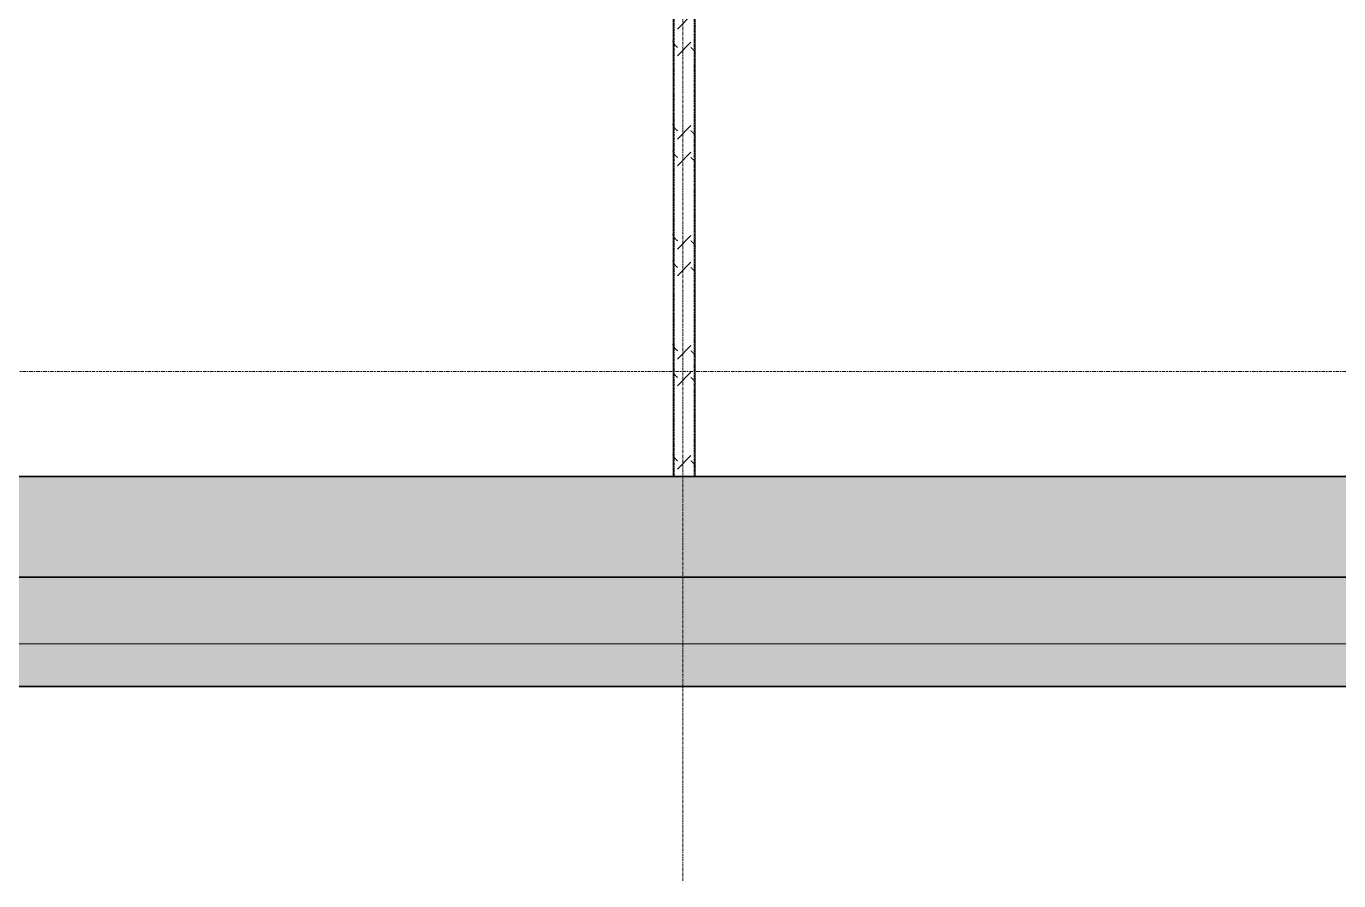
# Model space of a CAD drawing. Header units: centimetres. Extents: x -6111 to 13767, y -285 to 1600.
# Drawn here: x -1153 to -554, y -139 to 252 of the extents above; entities that cross this region are included whole.
import ezdxf

# ---------------------------------------------------------------- set-up
doc = ezdxf.new("R2010")
doc.units = ezdxf.units.CM
for name, pattern in [('Centre', [3.175, 0.635, -0.475, 1.59, -0.475]), ('Grid Line', [2.2225, 1.27, -0.3175, 0.3175, -0.3175]), ('Hidden', [0.714375, 0.47625, -0.238125])]:
    doc.linetypes.add(name, pattern=pattern)
for name, color, linetype, lineweight in [('A-FLOR', 7, 'Continuous', 9), ('A-FLOR-LEVL', 7, 'Continuous', 9), ('A-FLOR-PATT', 7, 'Continuous', 35), ('A-WALL', 7, 'Continuous', 9), ('A-WALL-PATT', 7, 'Continuous', 35), ('C-BLDG-PADS', 7, 'Continuous', 9), ('S-COLS', 7, 'Continuous', 9), ('S-GRID', 7, 'Continuous', 9)]:
    doc.layers.add(name, color=color, linetype=linetype, lineweight=lineweight)

# ---------------------------------------------------------------- blocks, each defined once
blk = doc.blocks.new('PQ_RVR_ARQ-01_ZZ_ZZ_MO_T_A_rvt-2-Elevación Eje 2')
at = {"layer": 'A-FLOR', "color": 254, "lineweight": 35, "true_color": 0xcccccc}
for p, q in [((-2771.58, 0.06), (-3771.04, 0.06)), ((-3771.04, -49.94), (-2771.58, -49.94))]:
    blk.add_line(p, q, dxfattribs=at)
at = {"layer": 'A-WALL', "color": 254, "lineweight": 35, "true_color": 0xcccccc}
for p, q in [((-2185.93, 46.02), (-3785.5, 46.02)), ((-3785.5, 0), (-2185.93, 0))]:
    blk.add_line(p, q, dxfattribs=at)
at = {"layer": 'C-BLDG-PADS', "color": 254, "lineweight": 18, "true_color": 0xdadada}
for p, q in [((-2175.29, 0), (-5714.43, 0)), ((-5714.43, -30.48), (-2175.29, -30.48))]:
    blk.add_line(p, q, dxfattribs=at)
blk = doc.blocks.new('FP_49-Elevación Eje 2')
at = {"layer": 'S-COLS'}
blk.add_line((-3153.12, 46.02), (-3153.12, 515.53), dxfattribs=at)
at = {"layer": 'S-COLS', "color": 9, "true_color": 0xc0c0c0}
for p, q in [((-3153.06, 251.92), (-3153.07, 251.96)), ((-3153.05, 251.87), (-3153.06, 251.92)), ((-3153.04, 251.82), (-3153.05, 251.87)), ((-3153.03, 251.78), (-3153.04, 251.82)), ((-3153.02, 251.73), (-3153.03, 251.78)), ((-3153.02, 251.68), (-3153.02, 251.73)), ((-3153.01, 251.64), (-3153.02, 251.68)), ((-3153.01, 251.59), (-3153.01, 251.64)), ((-3153, 251.54), (-3153.01, 251.59)), ((-3153, 251.5), (-3153, 251.54)), ((-3154.97, 242.21), (-3155.02, 242.25)), ((-3154.92, 242.16), (-3154.97, 242.21)), ((-3154.87, 242.11), (-3154.92, 242.16)), ((-3154.82, 242.06), (-3154.87, 242.11)), ((-3154.78, 242.02), (-3154.82, 242.06)), ((-3154.73, 241.97), (-3154.78, 242.02)), ((-3154.68, 241.92), (-3154.73, 241.97)), ((-3154.63, 241.88), (-3154.68, 241.92)), ((-3154.58, 241.83), (-3154.63, 241.88)), ((-3154.53, 241.78), (-3154.58, 241.83)), ((-3154.48, 241.74), (-3154.53, 241.78)), ((-3154.44, 241.69), (-3154.48, 241.74)), ((-3154.39, 241.64), (-3154.44, 241.69)), ((-3154.34, 241.6), (-3154.39, 241.64)), ((-3154.3, 241.55), (-3154.34, 241.6)), ((-3154.25, 241.5), (-3154.3, 241.55)), ((-3154.2, 241.46), (-3154.25, 241.5)), ((-3154.16, 241.41), (-3154.2, 241.46)), ((-3154.11, 241.36), (-3154.16, 241.41)), ((-3154.07, 241.32), (-3154.11, 241.36)), ((-3154.03, 241.27), (-3154.07, 241.32)), ((-3153.98, 241.22), (-3154.03, 241.27)), ((-3153.94, 241.18), (-3153.98, 241.22)), ((-3153.9, 241.13), (-3153.94, 241.18)), ((-3153.86, 241.08), (-3153.9, 241.13)), ((-3153.82, 241.04), (-3153.86, 241.08)), ((-3153.78, 240.99), (-3153.82, 241.04)), ((-3153.74, 240.94), (-3153.78, 240.99)), ((-3153.7, 240.9), (-3153.74, 240.94)), ((-3153.67, 240.85), (-3153.7, 240.9)), ((-3153.63, 240.8), (-3153.67, 240.85)), ((-3153.59, 240.76), (-3153.63, 240.8)), ((-3153.56, 240.71), (-3153.59, 240.76)), ((-3153.53, 240.66), (-3153.56, 240.71)), ((-3153.49, 240.62), (-3153.53, 240.66)), ((-3153.46, 240.57), (-3153.49, 240.62)), ((-3153.43, 240.52), (-3153.46, 240.57)), ((-3153.4, 240.48), (-3153.43, 240.52)), ((-3153.37, 240.43), (-3153.4, 240.48)), ((-3153.34, 240.38), (-3153.37, 240.43)), ((-3153.32, 240.33), (-3153.34, 240.38)), ((-3153.29, 240.29), (-3153.32, 240.33)), ((-3153.26, 240.24), (-3153.29, 240.29)), ((-3153.24, 240.19), (-3153.26, 240.24)), ((-3153.22, 240.15), (-3153.24, 240.19)), ((-3153.2, 240.1), (-3153.22, 240.15)), ((-3153.17, 240.05), (-3153.2, 240.1)), ((-3153.16, 240.01), (-3153.17, 240.05)), ((-3153.14, 239.96), (-3153.16, 240.01)), ((-3153.12, 239.91), (-3153.14, 239.96)), ((-3153.1, 239.87), (-3153.12, 239.91)), ((-3153.09, 239.82), (-3153.1, 239.87)), ((-3153.07, 239.77), (-3153.09, 239.82)), ((-3153.06, 239.73), (-3153.07, 239.77)), ((-3153.05, 239.68), (-3153.06, 239.73)), ((-3153.04, 239.63), (-3153.05, 239.68)), ((-3153.03, 239.59), (-3153.04, 239.63)), ((-3153.02, 239.54), (-3153.03, 239.59)), ((-3153.02, 239.49), (-3153.02, 239.54)), ((-3153.01, 239.45), (-3153.02, 239.49)), ((-3153.01, 239.4), (-3153.01, 239.45)), ((-3153, 239.35), (-3153.01, 239.4)), ((-3153, 239.31), (-3153, 239.35)), ((-3154.97, 204.11), (-3155.02, 204.15)), ((-3154.92, 204.06), (-3154.97, 204.11)), ((-3154.87, 204.01), (-3154.92, 204.06)), ((-3154.82, 203.96), (-3154.87, 204.01)), ((-3154.78, 203.92), (-3154.82, 203.96)), ((-3154.73, 203.87), (-3154.78, 203.92)), ((-3154.68, 203.82), (-3154.73, 203.87)), ((-3154.63, 203.78), (-3154.68, 203.82)), ((-3154.58, 203.73), (-3154.63, 203.78)), ((-3154.53, 203.68), (-3154.58, 203.73)), ((-3154.48, 203.64), (-3154.53, 203.68)), ((-3154.44, 203.59), (-3154.48, 203.64)), ((-3154.39, 203.54), (-3154.44, 203.59)), ((-3154.34, 203.5), (-3154.39, 203.54)), ((-3154.3, 203.45), (-3154.34, 203.5)), ((-3154.25, 203.4), (-3154.3, 203.45)), ((-3154.2, 203.36), (-3154.25, 203.4)), ((-3154.16, 203.31), (-3154.2, 203.36)), ((-3154.11, 203.26), (-3154.16, 203.31)), ((-3154.07, 203.22), (-3154.11, 203.26)), ((-3154.03, 203.17), (-3154.07, 203.22)), ((-3153.98, 203.12), (-3154.03, 203.17)), ((-3153.94, 203.08), (-3153.98, 203.12)), ((-3153.9, 203.03), (-3153.94, 203.08)), ((-3153.86, 202.98), (-3153.9, 203.03)), ((-3153.82, 202.94), (-3153.86, 202.98)), ((-3153.78, 202.89), (-3153.82, 202.94)), ((-3153.74, 202.84), (-3153.78, 202.89)), ((-3153.7, 202.8), (-3153.74, 202.84)), ((-3153.67, 202.75), (-3153.7, 202.8)), ((-3153.63, 202.7), (-3153.67, 202.75)), ((-3153.59, 202.66), (-3153.63, 202.7)), ((-3153.56, 202.61), (-3153.59, 202.66)), ((-3153.53, 202.56), (-3153.56, 202.61)), ((-3153.49, 202.52), (-3153.53, 202.56)), ((-3153.46, 202.47), (-3153.49, 202.52)), ((-3153.43, 202.42), (-3153.46, 202.47)), ((-3153.4, 202.38), (-3153.43, 202.42)), ((-3153.37, 202.33), (-3153.4, 202.38)), ((-3153.34, 202.28), (-3153.37, 202.33)), ((-3153.32, 202.23), (-3153.34, 202.28)), ((-3153.29, 202.19), (-3153.32, 202.23)), ((-3153.26, 202.14), (-3153.29, 202.19)), ((-3153.24, 202.09), (-3153.26, 202.14)), ((-3153.22, 202.05), (-3153.24, 202.09)), ((-3153.2, 202), (-3153.22, 202.05)), ((-3153.17, 201.95), (-3153.2, 202)), ((-3153.16, 201.91), (-3153.17, 201.95)), ((-3153.14, 201.86), (-3153.16, 201.91)), ((-3153.12, 201.81), (-3153.14, 201.86)), ((-3153.1, 201.77), (-3153.12, 201.81)), ((-3153.09, 201.72), (-3153.1, 201.77)), ((-3153.07, 201.67), (-3153.09, 201.72)), ((-3153.06, 201.63), (-3153.07, 201.67)), ((-3153.05, 201.58), (-3153.06, 201.63)), ((-3153.04, 201.53), (-3153.05, 201.58)), ((-3153.03, 201.49), (-3153.04, 201.53)), ((-3153.02, 201.44), (-3153.03, 201.49)), ((-3153.02, 201.39), (-3153.02, 201.44)), ((-3153.01, 201.35), (-3153.02, 201.39)), ((-3153.01, 201.3), (-3153.01, 201.35)), ((-3153, 201.25), (-3153.01, 201.3)), ((-3153, 201.21), (-3153, 201.25)), ((-3154.97, 191.92), (-3155.02, 191.96)), ((-3154.92, 191.87), (-3154.97, 191.92)), ((-3154.87, 191.82), (-3154.92, 191.87)), ((-3154.82, 191.78), (-3154.87, 191.82)), ((-3154.78, 191.73), (-3154.82, 191.78)), ((-3154.73, 191.68), (-3154.78, 191.73)), ((-3154.68, 191.64), (-3154.73, 191.68)), ((-3154.63, 191.59), (-3154.68, 191.64)), ((-3154.58, 191.54), (-3154.63, 191.59)), ((-3154.53, 191.49), (-3154.58, 191.54)), ((-3154.48, 191.45), (-3154.53, 191.49)), ((-3154.44, 191.4), (-3154.48, 191.45)), ((-3154.39, 191.35), (-3154.44, 191.4)), ((-3154.34, 191.31), (-3154.39, 191.35)), ((-3154.3, 191.26), (-3154.34, 191.31)), ((-3154.25, 191.21), (-3154.3, 191.26)), ((-3154.2, 191.17), (-3154.25, 191.21)), ((-3154.16, 191.12), (-3154.2, 191.17)), ((-3154.11, 191.07), (-3154.16, 191.12)), ((-3154.07, 191.03), (-3154.11, 191.07)), ((-3154.03, 190.98), (-3154.07, 191.03)), ((-3153.98, 190.93), (-3154.03, 190.98)), ((-3153.94, 190.89), (-3153.98, 190.93)), ((-3153.9, 190.84), (-3153.94, 190.89)), ((-3153.86, 190.79), (-3153.9, 190.84)), ((-3153.82, 190.75), (-3153.86, 190.79)), ((-3153.78, 190.7), (-3153.82, 190.75)), ((-3153.74, 190.65), (-3153.78, 190.7)), ((-3153.7, 190.61), (-3153.74, 190.65)), ((-3153.67, 190.56), (-3153.7, 190.61)), ((-3153.63, 190.51), (-3153.67, 190.56)), ((-3153.59, 190.47), (-3153.63, 190.51)), ((-3153.56, 190.42), (-3153.59, 190.47)), ((-3153.53, 190.37), (-3153.56, 190.42)), ((-3153.49, 190.33), (-3153.53, 190.37)), ((-3153.46, 190.28), (-3153.49, 190.33)), ((-3153.43, 190.23), (-3153.46, 190.28)), ((-3153.4, 190.19), (-3153.43, 190.23)), ((-3153.37, 190.14), (-3153.4, 190.19)), ((-3153.34, 190.09), (-3153.37, 190.14)), ((-3153.32, 190.05), (-3153.34, 190.09)), ((-3153.29, 190), (-3153.32, 190.05)), ((-3153.26, 189.95), (-3153.29, 190)), ((-3153.24, 189.91), (-3153.26, 189.95)), ((-3153.22, 189.86), (-3153.24, 189.91)), ((-3153.2, 189.81), (-3153.22, 189.86)), ((-3153.17, 189.77), (-3153.2, 189.81)), ((-3153.16, 189.72), (-3153.17, 189.77)), ((-3153.14, 189.67), (-3153.16, 189.72)), ((-3153.12, 189.62), (-3153.14, 189.67)), ((-3153.1, 189.58), (-3153.12, 189.62)), ((-3153.09, 189.53), (-3153.1, 189.58)), ((-3153.07, 189.48), (-3153.09, 189.53)), ((-3153.06, 189.44), (-3153.07, 189.48)), ((-3153.05, 189.39), (-3153.06, 189.44)), ((-3153.04, 189.34), (-3153.05, 189.39)), ((-3153.03, 189.3), (-3153.04, 189.34)), ((-3153.02, 189.25), (-3153.03, 189.3)), ((-3153.02, 189.2), (-3153.02, 189.25)), ((-3153.01, 189.16), (-3153.02, 189.2)), ((-3153.01, 189.11), (-3153.01, 189.16)), ((-3153, 189.06), (-3153.01, 189.11)), ((-3153, 189.02), (-3153, 189.06)), ((-3154.97, 153.82), (-3155.02, 153.86)), ((-3154.92, 153.77), (-3154.97, 153.82)), ((-3154.87, 153.72), (-3154.92, 153.77)), ((-3154.82, 153.68), (-3154.87, 153.72)), ((-3154.78, 153.63), (-3154.82, 153.68)), ((-3154.73, 153.58), (-3154.78, 153.63)), ((-3154.68, 153.54), (-3154.73, 153.58)), ((-3154.63, 153.49), (-3154.68, 153.54)), ((-3154.58, 153.44), (-3154.63, 153.49)), ((-3154.53, 153.39), (-3154.58, 153.44)), ((-3154.48, 153.35), (-3154.53, 153.39)), ((-3154.44, 153.3), (-3154.48, 153.35)), ((-3154.39, 153.25), (-3154.44, 153.3)), ((-3154.34, 153.21), (-3154.39, 153.25)), ((-3154.3, 153.16), (-3154.34, 153.21)), ((-3154.25, 153.11), (-3154.3, 153.16)), ((-3154.2, 153.07), (-3154.25, 153.11)), ((-3154.16, 153.02), (-3154.2, 153.07)), ((-3154.11, 152.97), (-3154.16, 153.02)), ((-3154.07, 152.93), (-3154.11, 152.97)), ((-3154.03, 152.88), (-3154.07, 152.93)), ((-3153.98, 152.83), (-3154.03, 152.88)), ((-3153.94, 152.79), (-3153.98, 152.83)), ((-3153.9, 152.74), (-3153.94, 152.79)), ((-3153.86, 152.69), (-3153.9, 152.74)), ((-3153.82, 152.65), (-3153.86, 152.69)), ((-3153.78, 152.6), (-3153.82, 152.65)), ((-3153.74, 152.55), (-3153.78, 152.6)), ((-3153.7, 152.51), (-3153.74, 152.55)), ((-3153.67, 152.46), (-3153.7, 152.51)), ((-3153.63, 152.41), (-3153.67, 152.46)), ((-3153.59, 152.37), (-3153.63, 152.41)), ((-3153.56, 152.32), (-3153.59, 152.37)), ((-3153.53, 152.27), (-3153.56, 152.32)), ((-3153.49, 152.23), (-3153.53, 152.27)), ((-3153.46, 152.18), (-3153.49, 152.23)), ((-3153.43, 152.13), (-3153.46, 152.18)), ((-3153.4, 152.09), (-3153.43, 152.13)), ((-3153.37, 152.04), (-3153.4, 152.09)), ((-3153.34, 151.99), (-3153.37, 152.04)), ((-3153.32, 151.95), (-3153.34, 151.99)), ((-3153.29, 151.9), (-3153.32, 151.95)), ((-3153.26, 151.85), (-3153.29, 151.9)), ((-3153.24, 151.81), (-3153.26, 151.85)), ((-3153.22, 151.76), (-3153.24, 151.81)), ((-3153.2, 151.71), (-3153.22, 151.76)), ((-3153.17, 151.67), (-3153.2, 151.71)), ((-3153.16, 151.62), (-3153.17, 151.67)), ((-3153.14, 151.57), (-3153.16, 151.62)), ((-3153.12, 151.52), (-3153.14, 151.57)), ((-3153.1, 151.48), (-3153.12, 151.52)), ((-3153.09, 151.43), (-3153.1, 151.48)), ((-3153.07, 151.38), (-3153.09, 151.43)), ((-3153.06, 151.34), (-3153.07, 151.38)), ((-3153.05, 151.29), (-3153.06, 151.34)), ((-3153.04, 151.24), (-3153.05, 151.29)), ((-3153.03, 151.2), (-3153.04, 151.24)), ((-3153.02, 151.15), (-3153.03, 151.2)), ((-3153.02, 151.1), (-3153.02, 151.15)), ((-3153.01, 151.06), (-3153.02, 151.1)), ((-3153.01, 151.01), (-3153.01, 151.06)), ((-3153, 150.96), (-3153.01, 151.01)), ((-3153, 150.92), (-3153, 150.96)), ((-3154.97, 141.63), (-3155.02, 141.67)), ((-3154.92, 141.58), (-3154.97, 141.63)), ((-3154.87, 141.53), (-3154.92, 141.58)), ((-3154.82, 141.49), (-3154.87, 141.53)), ((-3154.78, 141.44), (-3154.82, 141.49)), ((-3154.73, 141.39), (-3154.78, 141.44)), ((-3154.68, 141.35), (-3154.73, 141.39)), ((-3154.63, 141.3), (-3154.68, 141.35)), ((-3154.58, 141.25), (-3154.63, 141.3)), ((-3154.53, 141.21), (-3154.58, 141.25)), ((-3154.48, 141.16), (-3154.53, 141.21)), ((-3154.44, 141.11), (-3154.48, 141.16)), ((-3154.39, 141.07), (-3154.44, 141.11)), ((-3154.34, 141.02), (-3154.39, 141.07)), ((-3154.3, 140.97), (-3154.34, 141.02)), ((-3154.25, 140.93), (-3154.3, 140.97)), ((-3154.2, 140.88), (-3154.25, 140.93)), ((-3154.16, 140.83), (-3154.2, 140.88)), ((-3154.11, 140.78), (-3154.16, 140.83)), ((-3154.07, 140.74), (-3154.11, 140.78)), ((-3154.03, 140.69), (-3154.07, 140.74)), ((-3153.98, 140.64), (-3154.03, 140.69)), ((-3153.94, 140.6), (-3153.98, 140.64)), ((-3153.9, 140.55), (-3153.94, 140.6)), ((-3153.86, 140.5), (-3153.9, 140.55)), ((-3153.82, 140.46), (-3153.86, 140.5)), ((-3153.78, 140.41), (-3153.82, 140.46)), ((-3153.74, 140.36), (-3153.78, 140.41)), ((-3153.7, 140.32), (-3153.74, 140.36)), ((-3153.67, 140.27), (-3153.7, 140.32)), ((-3153.63, 140.22), (-3153.67, 140.27)), ((-3153.59, 140.18), (-3153.63, 140.22)), ((-3153.56, 140.13), (-3153.59, 140.18)), ((-3153.53, 140.08), (-3153.56, 140.13)), ((-3153.49, 140.04), (-3153.53, 140.08)), ((-3153.46, 139.99), (-3153.49, 140.04)), ((-3153.43, 139.94), (-3153.46, 139.99)), ((-3153.4, 139.9), (-3153.43, 139.94)), ((-3153.37, 139.85), (-3153.4, 139.9)), ((-3153.34, 139.8), (-3153.37, 139.85)), ((-3153.32, 139.76), (-3153.34, 139.8)), ((-3153.29, 139.71), (-3153.32, 139.76)), ((-3153.26, 139.66), (-3153.29, 139.71)), ((-3153.24, 139.62), (-3153.26, 139.66)), ((-3153.22, 139.57), (-3153.24, 139.62)), ((-3153.2, 139.52), (-3153.22, 139.57)), ((-3153.17, 139.48), (-3153.2, 139.52)), ((-3153.16, 139.43), (-3153.17, 139.48)), ((-3153.14, 139.38), (-3153.16, 139.43)), ((-3153.12, 139.34), (-3153.14, 139.38)), ((-3153.1, 139.29), (-3153.12, 139.34)), ((-3153.09, 139.24), (-3153.1, 139.29)), ((-3153.07, 139.2), (-3153.09, 139.24)), ((-3153.06, 139.15), (-3153.07, 139.2)), ((-3153.05, 139.1), (-3153.06, 139.15)), ((-3153.04, 139.05), (-3153.05, 139.1)), ((-3153.03, 139.01), (-3153.04, 139.05)), ((-3153.02, 138.96), (-3153.03, 139.01)), ((-3153.02, 138.91), (-3153.02, 138.96)), ((-3153.01, 138.87), (-3153.02, 138.91)), ((-3153.01, 138.82), (-3153.01, 138.87)), ((-3153, 138.77), (-3153.01, 138.82)), ((-3153, 138.73), (-3153, 138.77)), ((-3154.97, 103.53), (-3155.02, 103.57)), ((-3154.92, 103.48), (-3154.97, 103.53)), ((-3154.87, 103.43), (-3154.92, 103.48)), ((-3154.82, 103.39), (-3154.87, 103.43)), ((-3154.78, 103.34), (-3154.82, 103.39)), ((-3154.73, 103.29), (-3154.78, 103.34)), ((-3154.68, 103.25), (-3154.73, 103.29)), ((-3154.63, 103.2), (-3154.68, 103.25)), ((-3154.58, 103.15), (-3154.63, 103.2)), ((-3154.53, 103.11), (-3154.58, 103.15)), ((-3154.48, 103.06), (-3154.53, 103.11)), ((-3154.44, 103.01), (-3154.48, 103.06)), ((-3154.39, 102.97), (-3154.44, 103.01)), ((-3154.34, 102.92), (-3154.39, 102.97)), ((-3154.3, 102.87), (-3154.34, 102.92)), ((-3154.25, 102.83), (-3154.3, 102.87)), ((-3154.2, 102.78), (-3154.25, 102.83)), ((-3154.16, 102.73), (-3154.2, 102.78)), ((-3154.11, 102.68), (-3154.16, 102.73)), ((-3154.07, 102.64), (-3154.11, 102.68)), ((-3154.03, 102.59), (-3154.07, 102.64)), ((-3153.98, 102.54), (-3154.03, 102.59)), ((-3153.94, 102.5), (-3153.98, 102.54)), ((-3153.9, 102.45), (-3153.94, 102.5)), ((-3153.86, 102.4), (-3153.9, 102.45)), ((-3153.82, 102.36), (-3153.86, 102.4)), ((-3153.78, 102.31), (-3153.82, 102.36)), ((-3153.74, 102.26), (-3153.78, 102.31)), ((-3153.7, 102.22), (-3153.74, 102.26)), ((-3153.67, 102.17), (-3153.7, 102.22)), ((-3153.63, 102.12), (-3153.67, 102.17)), ((-3153.59, 102.08), (-3153.63, 102.12)), ((-3153.56, 102.03), (-3153.59, 102.08)), ((-3153.53, 101.98), (-3153.56, 102.03)), ((-3153.49, 101.94), (-3153.53, 101.98)), ((-3153.46, 101.89), (-3153.49, 101.94)), ((-3153.43, 101.84), (-3153.46, 101.89)), ((-3153.4, 101.8), (-3153.43, 101.84)), ((-3153.37, 101.75), (-3153.4, 101.8)), ((-3153.34, 101.7), (-3153.37, 101.75)), ((-3153.32, 101.66), (-3153.34, 101.7)), ((-3153.29, 101.61), (-3153.32, 101.66)), ((-3153.26, 101.56), (-3153.29, 101.61)), ((-3153.24, 101.52), (-3153.26, 101.56)), ((-3153.22, 101.47), (-3153.24, 101.52)), ((-3153.2, 101.42), (-3153.22, 101.47)), ((-3153.17, 101.38), (-3153.2, 101.42)), ((-3153.16, 101.33), (-3153.17, 101.38)), ((-3153.14, 101.28), (-3153.16, 101.33)), ((-3153.12, 101.24), (-3153.14, 101.28)), ((-3153.1, 101.19), (-3153.12, 101.24)), ((-3153.09, 101.14), (-3153.1, 101.19)), ((-3153.07, 101.1), (-3153.09, 101.14)), ((-3153.06, 101.05), (-3153.07, 101.1)), ((-3153.05, 101), (-3153.06, 101.05)), ((-3153.04, 100.95), (-3153.05, 101)), ((-3153.03, 100.91), (-3153.04, 100.95)), ((-3153.02, 100.86), (-3153.03, 100.91)), ((-3153.02, 100.81), (-3153.02, 100.86)), ((-3153.01, 100.77), (-3153.02, 100.81)), ((-3153.01, 100.72), (-3153.01, 100.77)), ((-3153, 100.67), (-3153.01, 100.72)), ((-3153, 100.63), (-3153, 100.67)), ((-3154.97, 91.34), (-3155.02, 91.38)), ((-3154.92, 91.29), (-3154.97, 91.34)), ((-3154.87, 91.24), (-3154.92, 91.29)), ((-3154.82, 91.2), (-3154.87, 91.24)), ((-3154.78, 91.15), (-3154.82, 91.2)), ((-3154.73, 91.1), (-3154.78, 91.15)), ((-3154.68, 91.06), (-3154.73, 91.1)), ((-3154.63, 91.01), (-3154.68, 91.06)), ((-3154.58, 90.96), (-3154.63, 91.01)), ((-3154.53, 90.92), (-3154.58, 90.96)), ((-3154.48, 90.87), (-3154.53, 90.92)), ((-3154.44, 90.82), (-3154.48, 90.87)), ((-3154.39, 90.78), (-3154.44, 90.82)), ((-3154.34, 90.73), (-3154.39, 90.78)), ((-3154.3, 90.68), (-3154.34, 90.73)), ((-3154.25, 90.64), (-3154.3, 90.68)), ((-3154.2, 90.59), (-3154.25, 90.64)), ((-3154.16, 90.54), (-3154.2, 90.59)), ((-3154.11, 90.5), (-3154.16, 90.54)), ((-3154.07, 90.45), (-3154.11, 90.5)), ((-3154.03, 90.4), (-3154.07, 90.45)), ((-3153.98, 90.36), (-3154.03, 90.4)), ((-3153.94, 90.31), (-3153.98, 90.36)), ((-3153.9, 90.26), (-3153.94, 90.31)), ((-3153.86, 90.21), (-3153.9, 90.26)), ((-3153.82, 90.17), (-3153.86, 90.21)), ((-3153.78, 90.12), (-3153.82, 90.17)), ((-3153.74, 90.07), (-3153.78, 90.12)), ((-3153.7, 90.03), (-3153.74, 90.07)), ((-3153.67, 89.98), (-3153.7, 90.03)), ((-3153.63, 89.93), (-3153.67, 89.98)), ((-3153.59, 89.89), (-3153.63, 89.93)), ((-3153.56, 89.84), (-3153.59, 89.89)), ((-3153.53, 89.79), (-3153.56, 89.84)), ((-3153.49, 89.75), (-3153.53, 89.79)), ((-3153.46, 89.7), (-3153.49, 89.75)), ((-3153.43, 89.65), (-3153.46, 89.7)), ((-3153.4, 89.61), (-3153.43, 89.65)), ((-3153.37, 89.56), (-3153.4, 89.61)), ((-3153.34, 89.51), (-3153.37, 89.56)), ((-3153.32, 89.47), (-3153.34, 89.51)), ((-3153.29, 89.42), (-3153.32, 89.47)), ((-3153.26, 89.37), (-3153.29, 89.42)), ((-3153.24, 89.33), (-3153.26, 89.37)), ((-3153.22, 89.28), (-3153.24, 89.33)), ((-3153.2, 89.23), (-3153.22, 89.28)), ((-3153.17, 89.19), (-3153.2, 89.23)), ((-3153.16, 89.14), (-3153.17, 89.19)), ((-3153.14, 89.09), (-3153.16, 89.14)), ((-3153.12, 89.05), (-3153.14, 89.09)), ((-3153.1, 89), (-3153.12, 89.05)), ((-3153.09, 88.95), (-3153.1, 89)), ((-3153.07, 88.91), (-3153.09, 88.95)), ((-3153.06, 88.86), (-3153.07, 88.91)), ((-3153.05, 88.81), (-3153.06, 88.86)), ((-3153.04, 88.77), (-3153.05, 88.81)), ((-3153.03, 88.72), (-3153.04, 88.77)), ((-3153.02, 88.67), (-3153.03, 88.72)), ((-3153.02, 88.63), (-3153.02, 88.67)), ((-3153.01, 88.58), (-3153.02, 88.63)), ((-3153.01, 88.53), (-3153.01, 88.58)), ((-3153, 88.48), (-3153.01, 88.53)), ((-3153, 88.44), (-3153, 88.48)), ((-3154.97, 53.24), (-3155.02, 53.28)), ((-3154.92, 53.19), (-3154.97, 53.24)), ((-3154.87, 53.14), (-3154.92, 53.19)), ((-3154.82, 53.1), (-3154.87, 53.14)), ((-3154.78, 53.05), (-3154.82, 53.1)), ((-3154.73, 53), (-3154.78, 53.05)), ((-3154.68, 52.96), (-3154.73, 53)), ((-3154.63, 52.91), (-3154.68, 52.96)), ((-3154.58, 52.86), (-3154.63, 52.91)), ((-3154.53, 52.82), (-3154.58, 52.86)), ((-3154.48, 52.77), (-3154.53, 52.82)), ((-3154.44, 52.72), (-3154.48, 52.77)), ((-3154.39, 52.68), (-3154.44, 52.72)), ((-3154.34, 52.63), (-3154.39, 52.68)), ((-3154.3, 52.58), (-3154.34, 52.63)), ((-3154.25, 52.54), (-3154.3, 52.58)), ((-3154.2, 52.49), (-3154.25, 52.54)), ((-3154.16, 52.44), (-3154.2, 52.49)), ((-3154.11, 52.4), (-3154.16, 52.44)), ((-3154.07, 52.35), (-3154.11, 52.4)), ((-3154.03, 52.3), (-3154.07, 52.35)), ((-3153.98, 52.26), (-3154.03, 52.3)), ((-3153.94, 52.21), (-3153.98, 52.26)), ((-3153.9, 52.16), (-3153.94, 52.21)), ((-3153.86, 52.11), (-3153.9, 52.16)), ((-3153.82, 52.07), (-3153.86, 52.11)), ((-3153.78, 52.02), (-3153.82, 52.07)), ((-3153.74, 51.97), (-3153.78, 52.02)), ((-3153.7, 51.93), (-3153.74, 51.97)), ((-3153.67, 51.88), (-3153.7, 51.93)), ((-3153.63, 51.83), (-3153.67, 51.88)), ((-3153.59, 51.79), (-3153.63, 51.83)), ((-3153.56, 51.74), (-3153.59, 51.79)), ((-3153.53, 51.69), (-3153.56, 51.74)), ((-3153.49, 51.65), (-3153.53, 51.69)), ((-3153.46, 51.6), (-3153.49, 51.65)), ((-3153.43, 51.55), (-3153.46, 51.6)), ((-3153.4, 51.51), (-3153.43, 51.55)), ((-3153.37, 51.46), (-3153.4, 51.51)), ((-3153.34, 51.41), (-3153.37, 51.46)), ((-3153.32, 51.37), (-3153.34, 51.41)), ((-3153.29, 51.32), (-3153.32, 51.37)), ((-3153.26, 51.27), (-3153.29, 51.32)), ((-3153.24, 51.23), (-3153.26, 51.27)), ((-3153.22, 51.18), (-3153.24, 51.23)), ((-3153.2, 51.13), (-3153.22, 51.18)), ((-3153.17, 51.09), (-3153.2, 51.13)), ((-3153.16, 51.04), (-3153.17, 51.09)), ((-3153.14, 50.99), (-3153.16, 51.04)), ((-3153.12, 50.95), (-3153.14, 50.99)), ((-3153.1, 50.9), (-3153.12, 50.95)), ((-3153.09, 50.85), (-3153.1, 50.9)), ((-3153.07, 50.81), (-3153.09, 50.85)), ((-3153.06, 50.76), (-3153.07, 50.81)), ((-3153.05, 50.71), (-3153.06, 50.76)), ((-3153.04, 50.67), (-3153.05, 50.71)), ((-3153.03, 50.62), (-3153.04, 50.67)), ((-3153.02, 50.57), (-3153.03, 50.62)), ((-3153.02, 50.53), (-3153.02, 50.57)), ((-3153.01, 50.48), (-3153.02, 50.53)), ((-3153.01, 50.43), (-3153.01, 50.48)), ((-3153, 50.38), (-3153.01, 50.43)), ((-3153, 50.34), (-3153, 50.38))]:
    blk.add_line(p, q, dxfattribs=at)
blk = doc.blocks.new('FP_50-Elevación Eje 2')
at = {"layer": 'S-COLS'}
blk.add_line((-3163.12, 515.53), (-3163.12, 46.02), dxfattribs=at)
at = {"layer": 'S-COLS', "color": 9, "true_color": 0xc0c0c0}
for p, q in [((-3163.23, 245.15), (-3163.23, 245.2)), ((-3163.23, 245.1), (-3163.23, 245.15)), ((-3163.22, 245.06), (-3163.23, 245.1)), ((-3163.22, 245.01), (-3163.22, 245.06)), ((-3163.21, 244.96), (-3163.22, 245.01)), ((-3163.2, 244.92), (-3163.21, 244.96)), ((-3163.2, 244.87), (-3163.2, 244.92)), ((-3163.19, 244.82), (-3163.2, 244.87)), ((-3163.17, 244.78), (-3163.19, 244.82)), ((-3163.16, 244.73), (-3163.17, 244.78)), ((-3163.15, 244.68), (-3163.16, 244.73)), ((-3163.13, 244.64), (-3163.15, 244.68)), ((-3163.12, 244.59), (-3163.13, 244.64)), ((-3163.1, 244.54), (-3163.12, 244.59)), ((-3163.08, 244.5), (-3163.1, 244.54)), ((-3163.06, 244.45), (-3163.08, 244.5)), ((-3163.04, 244.4), (-3163.06, 244.45)), ((-3163.02, 244.36), (-3163.04, 244.4)), ((-3163, 244.31), (-3163.02, 244.36)), ((-3162.97, 244.26), (-3163, 244.31)), ((-3162.95, 244.22), (-3162.97, 244.26)), ((-3162.92, 244.17), (-3162.95, 244.22)), ((-3162.89, 244.12), (-3162.92, 244.17)), ((-3162.87, 244.08), (-3162.89, 244.12)), ((-3162.84, 244.03), (-3162.87, 244.08)), ((-3162.81, 243.98), (-3162.84, 244.03)), ((-3162.78, 243.94), (-3162.81, 243.98)), ((-3162.74, 243.89), (-3162.78, 243.94)), ((-3162.71, 243.84), (-3162.74, 243.89)), ((-3162.68, 243.79), (-3162.71, 243.84)), ((-3162.64, 243.75), (-3162.68, 243.79)), ((-3162.61, 243.7), (-3162.64, 243.75)), ((-3162.57, 243.65), (-3162.61, 243.7)), ((-3162.53, 243.61), (-3162.57, 243.65)), ((-3162.5, 243.56), (-3162.53, 243.61)), ((-3162.46, 243.51), (-3162.5, 243.56)), ((-3162.42, 243.47), (-3162.46, 243.51)), ((-3162.38, 243.42), (-3162.42, 243.47)), ((-3162.34, 243.37), (-3162.38, 243.42)), ((-3162.29, 243.33), (-3162.34, 243.37)), ((-3162.25, 243.28), (-3162.29, 243.33)), ((-3162.21, 243.23), (-3162.25, 243.28)), ((-3162.17, 243.19), (-3162.21, 243.23)), ((-3162.12, 243.14), (-3162.17, 243.19)), ((-3162.08, 243.09), (-3162.12, 243.14)), ((-3162.03, 243.05), (-3162.08, 243.09)), ((-3161.99, 243), (-3162.03, 243.05)), ((-3161.94, 242.95), (-3161.99, 243)), ((-3161.89, 242.91), (-3161.94, 242.95)), ((-3161.85, 242.86), (-3161.89, 242.91)), ((-3161.8, 242.81), (-3161.85, 242.86)), ((-3161.75, 242.77), (-3161.8, 242.81)), ((-3161.7, 242.72), (-3161.75, 242.77)), ((-3161.66, 242.67), (-3161.7, 242.72)), ((-3161.61, 242.63), (-3161.66, 242.67)), ((-3161.56, 242.58), (-3161.61, 242.63)), ((-3161.51, 242.53), (-3161.56, 242.58)), ((-3161.46, 242.49), (-3161.51, 242.53)), ((-3161.41, 242.44), (-3161.46, 242.49)), ((-3161.36, 242.39), (-3161.41, 242.44)), ((-3161.31, 242.35), (-3161.36, 242.39)), ((-3161.26, 242.3), (-3161.31, 242.35)), ((-3161.21, 242.25), (-3161.26, 242.3)), ((-3163.23, 207.05), (-3163.23, 207.1)), ((-3163.23, 207), (-3163.23, 207.05)), ((-3163.22, 206.96), (-3163.23, 207)), ((-3163.22, 206.91), (-3163.22, 206.96)), ((-3163.21, 206.86), (-3163.22, 206.91)), ((-3163.2, 206.82), (-3163.21, 206.86)), ((-3163.2, 206.77), (-3163.2, 206.82)), ((-3163.19, 206.72), (-3163.2, 206.77)), ((-3163.17, 206.68), (-3163.19, 206.72)), ((-3163.16, 206.63), (-3163.17, 206.68)), ((-3163.15, 206.58), (-3163.16, 206.63)), ((-3163.13, 206.54), (-3163.15, 206.58)), ((-3163.12, 206.49), (-3163.13, 206.54)), ((-3163.1, 206.44), (-3163.12, 206.49)), ((-3163.08, 206.4), (-3163.1, 206.44)), ((-3163.06, 206.35), (-3163.08, 206.4)), ((-3163.04, 206.3), (-3163.06, 206.35)), ((-3163.02, 206.26), (-3163.04, 206.3)), ((-3163, 206.21), (-3163.02, 206.26)), ((-3162.97, 206.16), (-3163, 206.21)), ((-3162.95, 206.12), (-3162.97, 206.16)), ((-3162.92, 206.07), (-3162.95, 206.12)), ((-3162.89, 206.02), (-3162.92, 206.07)), ((-3162.87, 205.98), (-3162.89, 206.02)), ((-3162.84, 205.93), (-3162.87, 205.98)), ((-3162.81, 205.88), (-3162.84, 205.93)), ((-3162.78, 205.84), (-3162.81, 205.88)), ((-3162.74, 205.79), (-3162.78, 205.84)), ((-3162.71, 205.74), (-3162.74, 205.79)), ((-3162.68, 205.69), (-3162.71, 205.74)), ((-3162.64, 205.65), (-3162.68, 205.69)), ((-3162.61, 205.6), (-3162.64, 205.65)), ((-3162.57, 205.55), (-3162.61, 205.6)), ((-3162.53, 205.51), (-3162.57, 205.55)), ((-3162.5, 205.46), (-3162.53, 205.51)), ((-3162.46, 205.41), (-3162.5, 205.46)), ((-3162.42, 205.37), (-3162.46, 205.41)), ((-3162.38, 205.32), (-3162.42, 205.37)), ((-3162.34, 205.27), (-3162.38, 205.32)), ((-3162.29, 205.23), (-3162.34, 205.27)), ((-3162.25, 205.18), (-3162.29, 205.23)), ((-3162.21, 205.13), (-3162.25, 205.18)), ((-3162.17, 205.09), (-3162.21, 205.13)), ((-3162.12, 205.04), (-3162.17, 205.09)), ((-3162.08, 204.99), (-3162.12, 205.04)), ((-3162.03, 204.95), (-3162.08, 204.99)), ((-3161.99, 204.9), (-3162.03, 204.95)), ((-3161.94, 204.85), (-3161.99, 204.9)), ((-3161.89, 204.81), (-3161.94, 204.85)), ((-3161.85, 204.76), (-3161.89, 204.81)), ((-3161.8, 204.71), (-3161.85, 204.76)), ((-3161.75, 204.67), (-3161.8, 204.71)), ((-3161.7, 204.62), (-3161.75, 204.67)), ((-3161.66, 204.57), (-3161.7, 204.62)), ((-3161.61, 204.53), (-3161.66, 204.57)), ((-3161.56, 204.48), (-3161.61, 204.53)), ((-3161.51, 204.43), (-3161.56, 204.48)), ((-3161.46, 204.39), (-3161.51, 204.43)), ((-3161.41, 204.34), (-3161.46, 204.39)), ((-3161.36, 204.29), (-3161.41, 204.34)), ((-3161.31, 204.25), (-3161.36, 204.29)), ((-3161.26, 204.2), (-3161.31, 204.25)), ((-3161.21, 204.15), (-3161.26, 204.2)), ((-3163.23, 194.86), (-3163.23, 194.91)), ((-3163.23, 194.81), (-3163.23, 194.86)), ((-3163.22, 194.77), (-3163.23, 194.81)), ((-3163.22, 194.72), (-3163.22, 194.77)), ((-3163.21, 194.67), (-3163.22, 194.72)), ((-3163.2, 194.63), (-3163.21, 194.67)), ((-3163.2, 194.58), (-3163.2, 194.63)), ((-3163.19, 194.53), (-3163.2, 194.58)), ((-3163.17, 194.49), (-3163.19, 194.53)), ((-3163.16, 194.44), (-3163.17, 194.49)), ((-3163.15, 194.39), (-3163.16, 194.44)), ((-3163.13, 194.35), (-3163.15, 194.39)), ((-3163.12, 194.3), (-3163.13, 194.35)), ((-3163.1, 194.25), (-3163.12, 194.3)), ((-3163.08, 194.21), (-3163.1, 194.25)), ((-3163.06, 194.16), (-3163.08, 194.21)), ((-3163.04, 194.11), (-3163.06, 194.16)), ((-3163.02, 194.07), (-3163.04, 194.11)), ((-3163, 194.02), (-3163.02, 194.07)), ((-3162.97, 193.97), (-3163, 194.02)), ((-3162.95, 193.93), (-3162.97, 193.97)), ((-3162.92, 193.88), (-3162.95, 193.93)), ((-3162.89, 193.83), (-3162.92, 193.88)), ((-3162.87, 193.79), (-3162.89, 193.83)), ((-3162.84, 193.74), (-3162.87, 193.79)), ((-3162.81, 193.69), (-3162.84, 193.74)), ((-3162.78, 193.65), (-3162.81, 193.69)), ((-3162.74, 193.6), (-3162.78, 193.65)), ((-3162.71, 193.55), (-3162.74, 193.6)), ((-3162.68, 193.51), (-3162.71, 193.55)), ((-3162.64, 193.46), (-3162.68, 193.51)), ((-3162.61, 193.41), (-3162.64, 193.46)), ((-3162.57, 193.37), (-3162.61, 193.41)), ((-3162.53, 193.32), (-3162.57, 193.37)), ((-3162.5, 193.27), (-3162.53, 193.32)), ((-3162.46, 193.22), (-3162.5, 193.27)), ((-3162.42, 193.18), (-3162.46, 193.22)), ((-3162.38, 193.13), (-3162.42, 193.18)), ((-3162.34, 193.08), (-3162.38, 193.13)), ((-3162.29, 193.04), (-3162.34, 193.08)), ((-3162.25, 192.99), (-3162.29, 193.04)), ((-3162.21, 192.94), (-3162.25, 192.99)), ((-3162.17, 192.9), (-3162.21, 192.94)), ((-3162.12, 192.85), (-3162.17, 192.9)), ((-3162.08, 192.8), (-3162.12, 192.85)), ((-3162.03, 192.76), (-3162.08, 192.8)), ((-3161.99, 192.71), (-3162.03, 192.76)), ((-3161.94, 192.66), (-3161.99, 192.71)), ((-3161.89, 192.62), (-3161.94, 192.66)), ((-3161.85, 192.57), (-3161.89, 192.62)), ((-3161.8, 192.52), (-3161.85, 192.57)), ((-3161.75, 192.48), (-3161.8, 192.52)), ((-3161.7, 192.43), (-3161.75, 192.48)), ((-3161.66, 192.38), (-3161.7, 192.43)), ((-3161.61, 192.34), (-3161.66, 192.38)), ((-3161.56, 192.29), (-3161.61, 192.34)), ((-3161.51, 192.24), (-3161.56, 192.29)), ((-3161.46, 192.2), (-3161.51, 192.24)), ((-3161.41, 192.15), (-3161.46, 192.2)), ((-3161.36, 192.1), (-3161.41, 192.15)), ((-3161.31, 192.06), (-3161.36, 192.1)), ((-3161.26, 192.01), (-3161.31, 192.06)), ((-3161.21, 191.96), (-3161.26, 192.01)), ((-3163.23, 156.76), (-3163.23, 156.81)), ((-3163.23, 156.71), (-3163.23, 156.76)), ((-3163.22, 156.67), (-3163.23, 156.71)), ((-3163.22, 156.62), (-3163.22, 156.67)), ((-3163.21, 156.57), (-3163.22, 156.62)), ((-3163.2, 156.53), (-3163.21, 156.57)), ((-3163.2, 156.48), (-3163.2, 156.53)), ((-3163.19, 156.43), (-3163.2, 156.48)), ((-3163.17, 156.39), (-3163.19, 156.43)), ((-3163.16, 156.34), (-3163.17, 156.39)), ((-3163.15, 156.29), (-3163.16, 156.34)), ((-3163.13, 156.25), (-3163.15, 156.29)), ((-3163.12, 156.2), (-3163.13, 156.25)), ((-3163.1, 156.15), (-3163.12, 156.2)), ((-3163.08, 156.11), (-3163.1, 156.15)), ((-3163.06, 156.06), (-3163.08, 156.11)), ((-3163.04, 156.01), (-3163.06, 156.06)), ((-3163.02, 155.97), (-3163.04, 156.01)), ((-3163, 155.92), (-3163.02, 155.97)), ((-3162.97, 155.87), (-3163, 155.92)), ((-3162.95, 155.83), (-3162.97, 155.87)), ((-3162.92, 155.78), (-3162.95, 155.83)), ((-3162.89, 155.73), (-3162.92, 155.78)), ((-3162.87, 155.69), (-3162.89, 155.73)), ((-3162.84, 155.64), (-3162.87, 155.69)), ((-3162.81, 155.59), (-3162.84, 155.64)), ((-3162.78, 155.55), (-3162.81, 155.59)), ((-3162.74, 155.5), (-3162.78, 155.55)), ((-3162.71, 155.45), (-3162.74, 155.5)), ((-3162.68, 155.41), (-3162.71, 155.45)), ((-3162.64, 155.36), (-3162.68, 155.41)), ((-3162.61, 155.31), (-3162.64, 155.36)), ((-3162.57, 155.27), (-3162.61, 155.31)), ((-3162.53, 155.22), (-3162.57, 155.27)), ((-3162.5, 155.17), (-3162.53, 155.22)), ((-3162.46, 155.12), (-3162.5, 155.17)), ((-3162.42, 155.08), (-3162.46, 155.12)), ((-3162.38, 155.03), (-3162.42, 155.08)), ((-3162.34, 154.98), (-3162.38, 155.03)), ((-3162.29, 154.94), (-3162.34, 154.98)), ((-3162.25, 154.89), (-3162.29, 154.94)), ((-3162.21, 154.84), (-3162.25, 154.89)), ((-3162.17, 154.8), (-3162.21, 154.84)), ((-3162.12, 154.75), (-3162.17, 154.8)), ((-3162.08, 154.7), (-3162.12, 154.75)), ((-3162.03, 154.66), (-3162.08, 154.7)), ((-3161.99, 154.61), (-3162.03, 154.66)), ((-3161.94, 154.56), (-3161.99, 154.61)), ((-3161.89, 154.52), (-3161.94, 154.56)), ((-3161.85, 154.47), (-3161.89, 154.52)), ((-3161.8, 154.42), (-3161.85, 154.47)), ((-3161.75, 154.38), (-3161.8, 154.42)), ((-3161.7, 154.33), (-3161.75, 154.38)), ((-3161.66, 154.28), (-3161.7, 154.33)), ((-3161.61, 154.24), (-3161.66, 154.28)), ((-3161.56, 154.19), (-3161.61, 154.24)), ((-3161.51, 154.14), (-3161.56, 154.19)), ((-3161.46, 154.1), (-3161.51, 154.14)), ((-3161.41, 154.05), (-3161.46, 154.1)), ((-3161.36, 154), (-3161.41, 154.05)), ((-3161.31, 153.96), (-3161.36, 154)), ((-3161.26, 153.91), (-3161.31, 153.96)), ((-3161.21, 153.86), (-3161.26, 153.91)), ((-3163.23, 144.57), (-3163.23, 144.62)), ((-3163.23, 144.53), (-3163.23, 144.57)), ((-3163.22, 144.48), (-3163.23, 144.53)), ((-3163.22, 144.43), (-3163.22, 144.48)), ((-3163.21, 144.38), (-3163.22, 144.43)), ((-3163.2, 144.34), (-3163.21, 144.38)), ((-3163.2, 144.29), (-3163.2, 144.34)), ((-3163.19, 144.24), (-3163.2, 144.29)), ((-3163.17, 144.2), (-3163.19, 144.24)), ((-3163.16, 144.15), (-3163.17, 144.2)), ((-3163.15, 144.1), (-3163.16, 144.15)), ((-3163.13, 144.06), (-3163.15, 144.1)), ((-3163.12, 144.01), (-3163.13, 144.06)), ((-3163.1, 143.96), (-3163.12, 144.01)), ((-3163.08, 143.92), (-3163.1, 143.96)), ((-3163.06, 143.87), (-3163.08, 143.92)), ((-3163.04, 143.82), (-3163.06, 143.87)), ((-3163.02, 143.78), (-3163.04, 143.82)), ((-3163, 143.73), (-3163.02, 143.78)), ((-3162.97, 143.68), (-3163, 143.73)), ((-3162.95, 143.64), (-3162.97, 143.68)), ((-3162.92, 143.59), (-3162.95, 143.64)), ((-3162.89, 143.54), (-3162.92, 143.59)), ((-3162.87, 143.5), (-3162.89, 143.54)), ((-3162.84, 143.45), (-3162.87, 143.5)), ((-3162.81, 143.4), (-3162.84, 143.45)), ((-3162.78, 143.36), (-3162.81, 143.4)), ((-3162.74, 143.31), (-3162.78, 143.36)), ((-3162.71, 143.26), (-3162.74, 143.31)), ((-3162.68, 143.22), (-3162.71, 143.26)), ((-3162.64, 143.17), (-3162.68, 143.22)), ((-3162.61, 143.12), (-3162.64, 143.17)), ((-3162.57, 143.08), (-3162.61, 143.12)), ((-3162.53, 143.03), (-3162.57, 143.08)), ((-3162.5, 142.98), (-3162.53, 143.03)), ((-3162.46, 142.94), (-3162.5, 142.98)), ((-3162.42, 142.89), (-3162.46, 142.94)), ((-3162.38, 142.84), (-3162.42, 142.89)), ((-3162.34, 142.8), (-3162.38, 142.84)), ((-3162.29, 142.75), (-3162.34, 142.8)), ((-3162.25, 142.7), (-3162.29, 142.75)), ((-3162.21, 142.65), (-3162.25, 142.7)), ((-3162.17, 142.61), (-3162.21, 142.65)), ((-3162.12, 142.56), (-3162.17, 142.61)), ((-3162.08, 142.51), (-3162.12, 142.56)), ((-3162.03, 142.47), (-3162.08, 142.51)), ((-3161.99, 142.42), (-3162.03, 142.47)), ((-3161.94, 142.37), (-3161.99, 142.42)), ((-3161.89, 142.33), (-3161.94, 142.37)), ((-3161.85, 142.28), (-3161.89, 142.33)), ((-3161.8, 142.23), (-3161.85, 142.28)), ((-3161.75, 142.19), (-3161.8, 142.23)), ((-3161.7, 142.14), (-3161.75, 142.19)), ((-3161.66, 142.09), (-3161.7, 142.14)), ((-3161.61, 142.05), (-3161.66, 142.09)), ((-3161.56, 142), (-3161.61, 142.05)), ((-3161.51, 141.95), (-3161.56, 142)), ((-3161.46, 141.91), (-3161.51, 141.95)), ((-3161.41, 141.86), (-3161.46, 141.91)), ((-3161.36, 141.81), (-3161.41, 141.86)), ((-3161.31, 141.77), (-3161.36, 141.81)), ((-3161.26, 141.72), (-3161.31, 141.77)), ((-3161.21, 141.67), (-3161.26, 141.72)), ((-3163.23, 106.47), (-3163.23, 106.52)), ((-3163.23, 106.43), (-3163.23, 106.47)), ((-3163.22, 106.38), (-3163.23, 106.43)), ((-3163.22, 106.33), (-3163.22, 106.38)), ((-3163.21, 106.28), (-3163.22, 106.33)), ((-3163.2, 106.24), (-3163.21, 106.28)), ((-3163.2, 106.19), (-3163.2, 106.24)), ((-3163.19, 106.14), (-3163.2, 106.19)), ((-3163.17, 106.1), (-3163.19, 106.14)), ((-3163.16, 106.05), (-3163.17, 106.1)), ((-3163.15, 106), (-3163.16, 106.05)), ((-3163.13, 105.96), (-3163.15, 106)), ((-3163.12, 105.91), (-3163.13, 105.96)), ((-3163.1, 105.86), (-3163.12, 105.91)), ((-3163.08, 105.82), (-3163.1, 105.86)), ((-3163.06, 105.77), (-3163.08, 105.82)), ((-3163.04, 105.72), (-3163.06, 105.77)), ((-3163.02, 105.68), (-3163.04, 105.72)), ((-3163, 105.63), (-3163.02, 105.68)), ((-3162.97, 105.58), (-3163, 105.63)), ((-3162.95, 105.54), (-3162.97, 105.58)), ((-3162.92, 105.49), (-3162.95, 105.54)), ((-3162.89, 105.44), (-3162.92, 105.49)), ((-3162.87, 105.4), (-3162.89, 105.44)), ((-3162.84, 105.35), (-3162.87, 105.4)), ((-3162.81, 105.3), (-3162.84, 105.35)), ((-3162.78, 105.26), (-3162.81, 105.3)), ((-3162.74, 105.21), (-3162.78, 105.26)), ((-3162.71, 105.16), (-3162.74, 105.21)), ((-3162.68, 105.12), (-3162.71, 105.16)), ((-3162.64, 105.07), (-3162.68, 105.12)), ((-3162.61, 105.02), (-3162.64, 105.07)), ((-3162.57, 104.98), (-3162.61, 105.02)), ((-3162.53, 104.93), (-3162.57, 104.98)), ((-3162.5, 104.88), (-3162.53, 104.93)), ((-3162.46, 104.84), (-3162.5, 104.88)), ((-3162.42, 104.79), (-3162.46, 104.84)), ((-3162.38, 104.74), (-3162.42, 104.79)), ((-3162.34, 104.7), (-3162.38, 104.74)), ((-3162.29, 104.65), (-3162.34, 104.7)), ((-3162.25, 104.6), (-3162.29, 104.65)), ((-3162.21, 104.55), (-3162.25, 104.6)), ((-3162.17, 104.51), (-3162.21, 104.55)), ((-3162.12, 104.46), (-3162.17, 104.51)), ((-3162.08, 104.41), (-3162.12, 104.46)), ((-3162.03, 104.37), (-3162.08, 104.41)), ((-3161.99, 104.32), (-3162.03, 104.37)), ((-3161.94, 104.27), (-3161.99, 104.32)), ((-3161.89, 104.23), (-3161.94, 104.27)), ((-3161.85, 104.18), (-3161.89, 104.23)), ((-3161.8, 104.13), (-3161.85, 104.18)), ((-3161.75, 104.09), (-3161.8, 104.13)), ((-3161.7, 104.04), (-3161.75, 104.09)), ((-3161.66, 103.99), (-3161.7, 104.04)), ((-3161.61, 103.95), (-3161.66, 103.99)), ((-3161.56, 103.9), (-3161.61, 103.95)), ((-3161.51, 103.85), (-3161.56, 103.9)), ((-3161.46, 103.81), (-3161.51, 103.85)), ((-3161.41, 103.76), (-3161.46, 103.81)), ((-3161.36, 103.71), (-3161.41, 103.76)), ((-3161.31, 103.67), (-3161.36, 103.71)), ((-3161.26, 103.62), (-3161.31, 103.67)), ((-3161.21, 103.57), (-3161.26, 103.62)), ((-3163.23, 94.28), (-3163.23, 94.33)), ((-3163.23, 94.24), (-3163.23, 94.28)), ((-3163.22, 94.19), (-3163.23, 94.24)), ((-3163.22, 94.14), (-3163.22, 94.19)), ((-3163.21, 94.1), (-3163.22, 94.14)), ((-3163.2, 94.05), (-3163.21, 94.1)), ((-3163.2, 94), (-3163.2, 94.05)), ((-3163.19, 93.96), (-3163.2, 94)), ((-3163.17, 93.91), (-3163.19, 93.96)), ((-3163.16, 93.86), (-3163.17, 93.91)), ((-3163.15, 93.81), (-3163.16, 93.86)), ((-3163.13, 93.77), (-3163.15, 93.81)), ((-3163.12, 93.72), (-3163.13, 93.77)), ((-3163.1, 93.67), (-3163.12, 93.72)), ((-3163.08, 93.63), (-3163.1, 93.67)), ((-3163.06, 93.58), (-3163.08, 93.63)), ((-3163.04, 93.53), (-3163.06, 93.58)), ((-3163.02, 93.49), (-3163.04, 93.53)), ((-3163, 93.44), (-3163.02, 93.49)), ((-3162.97, 93.39), (-3163, 93.44)), ((-3162.95, 93.35), (-3162.97, 93.39)), ((-3162.92, 93.3), (-3162.95, 93.35)), ((-3162.89, 93.25), (-3162.92, 93.3)), ((-3162.87, 93.21), (-3162.89, 93.25)), ((-3162.84, 93.16), (-3162.87, 93.21)), ((-3162.81, 93.11), (-3162.84, 93.16)), ((-3162.78, 93.07), (-3162.81, 93.11)), ((-3162.74, 93.02), (-3162.78, 93.07)), ((-3162.71, 92.97), (-3162.74, 93.02)), ((-3162.68, 92.93), (-3162.71, 92.97)), ((-3162.64, 92.88), (-3162.68, 92.93)), ((-3162.61, 92.83), (-3162.64, 92.88)), ((-3162.57, 92.79), (-3162.61, 92.83)), ((-3162.53, 92.74), (-3162.57, 92.79)), ((-3162.5, 92.69), (-3162.53, 92.74)), ((-3162.46, 92.65), (-3162.5, 92.69)), ((-3162.42, 92.6), (-3162.46, 92.65)), ((-3162.38, 92.55), (-3162.42, 92.6)), ((-3162.34, 92.51), (-3162.38, 92.55)), ((-3162.29, 92.46), (-3162.34, 92.51)), ((-3162.25, 92.41), (-3162.29, 92.46)), ((-3162.21, 92.37), (-3162.25, 92.41)), ((-3162.17, 92.32), (-3162.21, 92.37)), ((-3162.12, 92.27), (-3162.17, 92.32)), ((-3162.08, 92.23), (-3162.12, 92.27)), ((-3162.03, 92.18), (-3162.08, 92.23)), ((-3161.99, 92.13), (-3162.03, 92.18)), ((-3161.94, 92.09), (-3161.99, 92.13)), ((-3161.89, 92.04), (-3161.94, 92.09)), ((-3161.85, 91.99), (-3161.89, 92.04)), ((-3161.8, 91.94), (-3161.85, 91.99)), ((-3161.75, 91.9), (-3161.8, 91.94)), ((-3161.7, 91.85), (-3161.75, 91.9)), ((-3161.66, 91.8), (-3161.7, 91.85)), ((-3161.61, 91.76), (-3161.66, 91.8)), ((-3161.56, 91.71), (-3161.61, 91.76)), ((-3161.51, 91.66), (-3161.56, 91.71)), ((-3161.46, 91.62), (-3161.51, 91.66)), ((-3161.41, 91.57), (-3161.46, 91.62)), ((-3161.36, 91.52), (-3161.41, 91.57)), ((-3161.31, 91.48), (-3161.36, 91.52)), ((-3161.26, 91.43), (-3161.31, 91.48)), ((-3161.21, 91.38), (-3161.26, 91.43)), ((-3163.23, 56.18), (-3163.23, 56.23)), ((-3163.23, 56.14), (-3163.23, 56.18)), ((-3163.22, 56.09), (-3163.23, 56.14)), ((-3163.22, 56.04), (-3163.22, 56.09)), ((-3163.21, 56), (-3163.22, 56.04)), ((-3163.2, 55.95), (-3163.21, 56)), ((-3163.2, 55.9), (-3163.2, 55.95)), ((-3163.19, 55.86), (-3163.2, 55.9)), ((-3163.17, 55.81), (-3163.19, 55.86)), ((-3163.16, 55.76), (-3163.17, 55.81)), ((-3163.15, 55.71), (-3163.16, 55.76)), ((-3163.13, 55.67), (-3163.15, 55.71)), ((-3163.12, 55.62), (-3163.13, 55.67)), ((-3163.1, 55.57), (-3163.12, 55.62)), ((-3163.08, 55.53), (-3163.1, 55.57)), ((-3163.06, 55.48), (-3163.08, 55.53)), ((-3163.04, 55.43), (-3163.06, 55.48)), ((-3163.02, 55.39), (-3163.04, 55.43)), ((-3163, 55.34), (-3163.02, 55.39)), ((-3162.97, 55.29), (-3163, 55.34)), ((-3162.95, 55.25), (-3162.97, 55.29)), ((-3162.92, 55.2), (-3162.95, 55.25)), ((-3162.89, 55.15), (-3162.92, 55.2)), ((-3162.87, 55.11), (-3162.89, 55.15)), ((-3162.84, 55.06), (-3162.87, 55.11)), ((-3162.81, 55.01), (-3162.84, 55.06)), ((-3162.78, 54.97), (-3162.81, 55.01)), ((-3162.74, 54.92), (-3162.78, 54.97)), ((-3162.71, 54.87), (-3162.74, 54.92)), ((-3162.68, 54.83), (-3162.71, 54.87)), ((-3162.64, 54.78), (-3162.68, 54.83)), ((-3162.61, 54.73), (-3162.64, 54.78)), ((-3162.57, 54.69), (-3162.61, 54.73)), ((-3162.53, 54.64), (-3162.57, 54.69)), ((-3162.5, 54.59), (-3162.53, 54.64)), ((-3162.46, 54.55), (-3162.5, 54.59)), ((-3162.42, 54.5), (-3162.46, 54.55)), ((-3162.38, 54.45), (-3162.42, 54.5)), ((-3162.34, 54.41), (-3162.38, 54.45)), ((-3162.29, 54.36), (-3162.34, 54.41)), ((-3162.25, 54.31), (-3162.29, 54.36)), ((-3162.21, 54.27), (-3162.25, 54.31)), ((-3162.17, 54.22), (-3162.21, 54.27)), ((-3162.12, 54.17), (-3162.17, 54.22)), ((-3162.08, 54.13), (-3162.12, 54.17)), ((-3162.03, 54.08), (-3162.08, 54.13)), ((-3161.99, 54.03), (-3162.03, 54.08)), ((-3161.94, 53.99), (-3161.99, 54.03)), ((-3161.89, 53.94), (-3161.94, 53.99)), ((-3161.85, 53.89), (-3161.89, 53.94)), ((-3161.8, 53.84), (-3161.85, 53.89)), ((-3161.75, 53.8), (-3161.8, 53.84)), ((-3161.7, 53.75), (-3161.75, 53.8)), ((-3161.66, 53.7), (-3161.7, 53.75)), ((-3161.61, 53.66), (-3161.66, 53.7)), ((-3161.56, 53.61), (-3161.61, 53.66)), ((-3161.51, 53.56), (-3161.56, 53.61)), ((-3161.46, 53.52), (-3161.51, 53.56)), ((-3161.41, 53.47), (-3161.46, 53.52)), ((-3161.36, 53.42), (-3161.41, 53.47)), ((-3161.31, 53.38), (-3161.36, 53.42)), ((-3161.26, 53.33), (-3161.31, 53.38)), ((-3161.21, 53.28), (-3161.26, 53.33))]:
    blk.add_line(p, q, dxfattribs=at)
blk = doc.blocks.new('HSS Rectangular-Column - 100 x 100 mm-V48-Elevación Eje 2')
at = {"layer": 'S-COLS', "true_color": 0xc0c0c0}
h = blk.add_hatch(dxfattribs=at)
h.set_pattern_fill('FP_2', color=9, style=0, pattern_type=2)
h.set_pattern_definition([(45, (0, 0), (-25.1447, 25.1447), []), (45, (0, 38.1), (-25.1447, 25.1447), [])])
h.paths.add_polyline_path([(-3155.02, 46.02), (-3155.02, 515.53), (-3161.21, 515.53), (-3161.21, 46.02)])
at = {"layer": 'S-COLS', "linetype": 'Hidden'}
for p, q in [((-3162.72, 46.02), (-3162.72, 515.53)), ((-3153.52, 515.53), (-3153.52, 46.02))]:
    blk.add_line(p, q, dxfattribs=at)
at = {"layer": 'S-COLS'}
for p, q in [((-3163.12, 46.02), (-3161.21, 46.02)), ((-3155.02, 46.02), (-3161.21, 46.02)), ((-3155.02, 46.02), (-3153.12, 46.02))]:
    blk.add_line(p, q, dxfattribs=at)
for name in ['FP_50-Elevación Eje 2', 'FP_49-Elevación Eje 2']:
    blk.add_blockref(name, (0, 0), dxfattribs=at)

msp = doc.modelspace()

# ---------------------------------------------------------------- hatches: boundary and pattern name
at = {"layer": 'A-FLOR-PATT', "lineweight": 9, "true_color": 0x9a9a9a}
msp.add_hatch(color=253, dxfattribs=at).paths.add_polyline_path([(-1173.777, -50), (130.14, -50), (130.14, 0), (-1476.411, 0), (-1476.411, -3.975), (-3051.443, -3.975), (-3051.443, -50), (-1404.568, -50)])
at = {"layer": 'A-WALL-PATT', "lineweight": 9, "true_color": 0x9a9a9a}
msp.add_hatch(color=253, dxfattribs=at).paths.add_polyline_path([(-712.193, 0), (129.202, 0), (129.202, 46.025), (-1476.411, 46.025), (-1476.411, 0), (-942.985, 0)])

# ---------------------------------------------------------------- linework, layer by layer
at = {"layer": 'A-FLOR', "lineweight": 35}
msp.add_line((-3051.443, -50), (130.14, -50), dxfattribs=at)
at = {"layer": 'A-FLOR-LEVL', "color": 253, "linetype": 'Centre', "true_color": 0xaaaaaa}
for p, q in [((-3737.492, 94), (229.437, 94)), ((-3737.492, 0), (229.437, 0)), ((229.437, -50), (-3737.492, -50))]:
    msp.add_line(p, q, dxfattribs=at)
at = {"layer": 'A-WALL', "lineweight": 35}
for p, q in [((-857.685, 46.025), (-1154.029, 46.025)), ((-552.839, 46.025), (-847.685, 46.025))]:
    msp.add_line(p, q, dxfattribs=at)
at = {"layer": 'S-GRID', "color": 253, "linetype": 'Grid Line', "true_color": 0xaaaaaa}
msp.add_line((-853.229, -138.768), (-853.229, 1331.674), dxfattribs=at)

# ---------------------------------------------------------------- block references
at = {"lineweight": 5}
msp.add_blockref('PQ_RVR_ARQ-01_ZZ_ZZ_MO_T_A_rvt-2-Elevación Eje 2', (2305.433, 0), dxfattribs=at)
at = {"layer": 'S-COLS'}
msp.add_blockref('HSS Rectangular-Column - 100 x 100 mm-V48-Elevación Eje 2', (2305.433, 0), dxfattribs=at)

doc.saveas('drawing.dxf')
